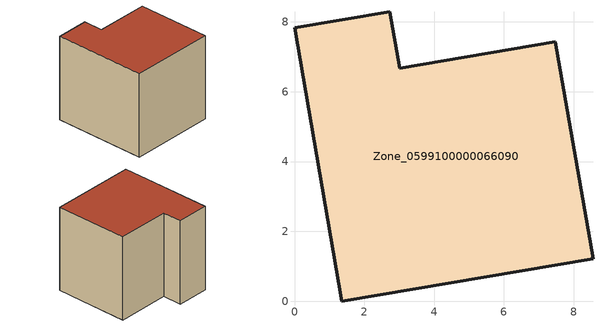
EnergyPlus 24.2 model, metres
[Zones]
Zone_0599100000066090
 floor ground (C_G): 1.35,0 0,7.83 2.73,8.29 3.01,6.67 7.47,7.43 8.55,1.22 z0
 wall outside (C_F): 1.35,0 8.55,1.22 7.47,7.43 3.01,6.67 2.73,8.29 0,7.83 1.35,0 z0:7.28
 roof outside (C_R): 0,7.83 1.35,0 8.55,1.22 7.47,7.43 3.01,6.67 2.73,8.29 z7.28
[BUILDING]
Pand.0599100000066090: North Axis=0; Terrain=City; Loads Convergence Tolerance Value=0.04; Temperature Convergence Tolerance Value=0.4; Solar Distribution=FullExterior; Maximum Number of Warmup Days=25; Minimum Number of Warmup Days=1
[Site:Location]
Rotterdam.The.Hague.AP_ZH_NLD Design_Conditions: Latitude=51.96; Longitude=4.45; Time Zone=1; Elevation=-4.5
[SITE:GROUNDTEMPERATURE:BUILDINGSURFACE]
18, 18, 18, 18, 18, 18, 18, 18, 18, 18, 18, 18
[MATERIAL] Thermal Absorptance=0.9; Solar Absorptance=0.7; Visible Absorptance=0.7
Name | Roughness | Thickness | Conductivity | Density | Specific Heat
G.TI.1946 | MediumSmooth | 0.15 | 1 | 540 | 1210
F.TI.1946 | Rough | 0.3 | 0.857143 | 1920 | 840
R.TI.1946 | MediumRough | 0.2 | 0.1 | 1500 | 1000
[CONSTRUCTION]
C_G: G.TI.1946
C_F: F.TI.1946
C_R: R.TI.1946
[ZONE]
Zone_0599100000066090: Type=1; Multiplier=1; Ceiling Height=Autocalculate; Volume=Autocalculate; Floor Area=autocalculate; Part of Total Floor Area=Yes
[ZONEINFILTRATION:DESIGNFLOWRATE]
Infil_Zone_0599100000066090: Zone or ZoneList or Space or SpaceList=Zone_0599100000066090; Schedule=AlwaysOn; Design Flow Rate Calculation Method=Flow/Area; Flow Rate per Floor Area=0.003; Constant Term Coefficient=1; Temperature Term Coefficient=0; Velocity Term Coefficient=0; Velocity Squared Term Coefficient=0
[HVACTEMPLATE:ZONE:IDEALLOADSAIRSYSTEM]
Zone_0599100000066090: Maximum Heating Supply Air Temperature=50; Minimum Cooling Supply Air Temperature=13; Maximum Heating Supply Air Humidity Ratio=0.0156; Minimum Cooling Supply Air Humidity Ratio=0.0077; Heating Limit=NoLimit; Cooling Limit=NoLimit; Dehumidification Control Type=ConstantSensibleHeatRatio; Cooling Sensible Heat Ratio=0.7; Dehumidification Setpoint=60; Humidification Control Type=None; Humidification Setpoint=30; Outdoor Air Method=None; Outdoor Air Flow Rate per Person=0.00944; Outdoor Air Flow Rate per Zone Floor Area=0; Outdoor Air Flow Rate per Zone=0; Demand Controlled Ventilation Type=None; Outdoor Air Economizer Type=NoEconomizer; Heat Recovery Type=None; Sensible Heat Recovery Effectiveness=0.7; Latent Heat Recovery Effectiveness=0.65
[ZONECONTROL:THERMOSTAT]
ThermostatControl_Zone_0599100000066090: Zone or ZoneList=Zone_0599100000066090; Control Type Schedule=DualSetpointControlType; Control 1=Thermostat_Zone_0599100000066090; Temperature Difference Between Cutout And Setpoint=0
[THERMOSTATSETPOINT:DUALSETPOINT]
Thermostat_Zone_0599100000066090: Heating Setpoint Temperature Schedule=HeatingSetpoint_Zone_0599100000066090; Cooling Setpoint Temperature Schedule=CoolingSetpoint_Zone_0599100000066090
[SCHEDULE:COMPACT]
HeatingSetpoint_Zone_0599100000066090: Through: 12/31, For: AllDays, Until: 24:00, 21
CoolingSetpoint_Zone_0599100000066090: Through: 12/31, For: AllDays, Until: 24:00, 24
DualSetpointControlType: Through: 12/31, For: AllDays, Until: 24:00, 4
AlwaysOn: Through: 12/31, For: AllDays, Until: 24:00, 1
